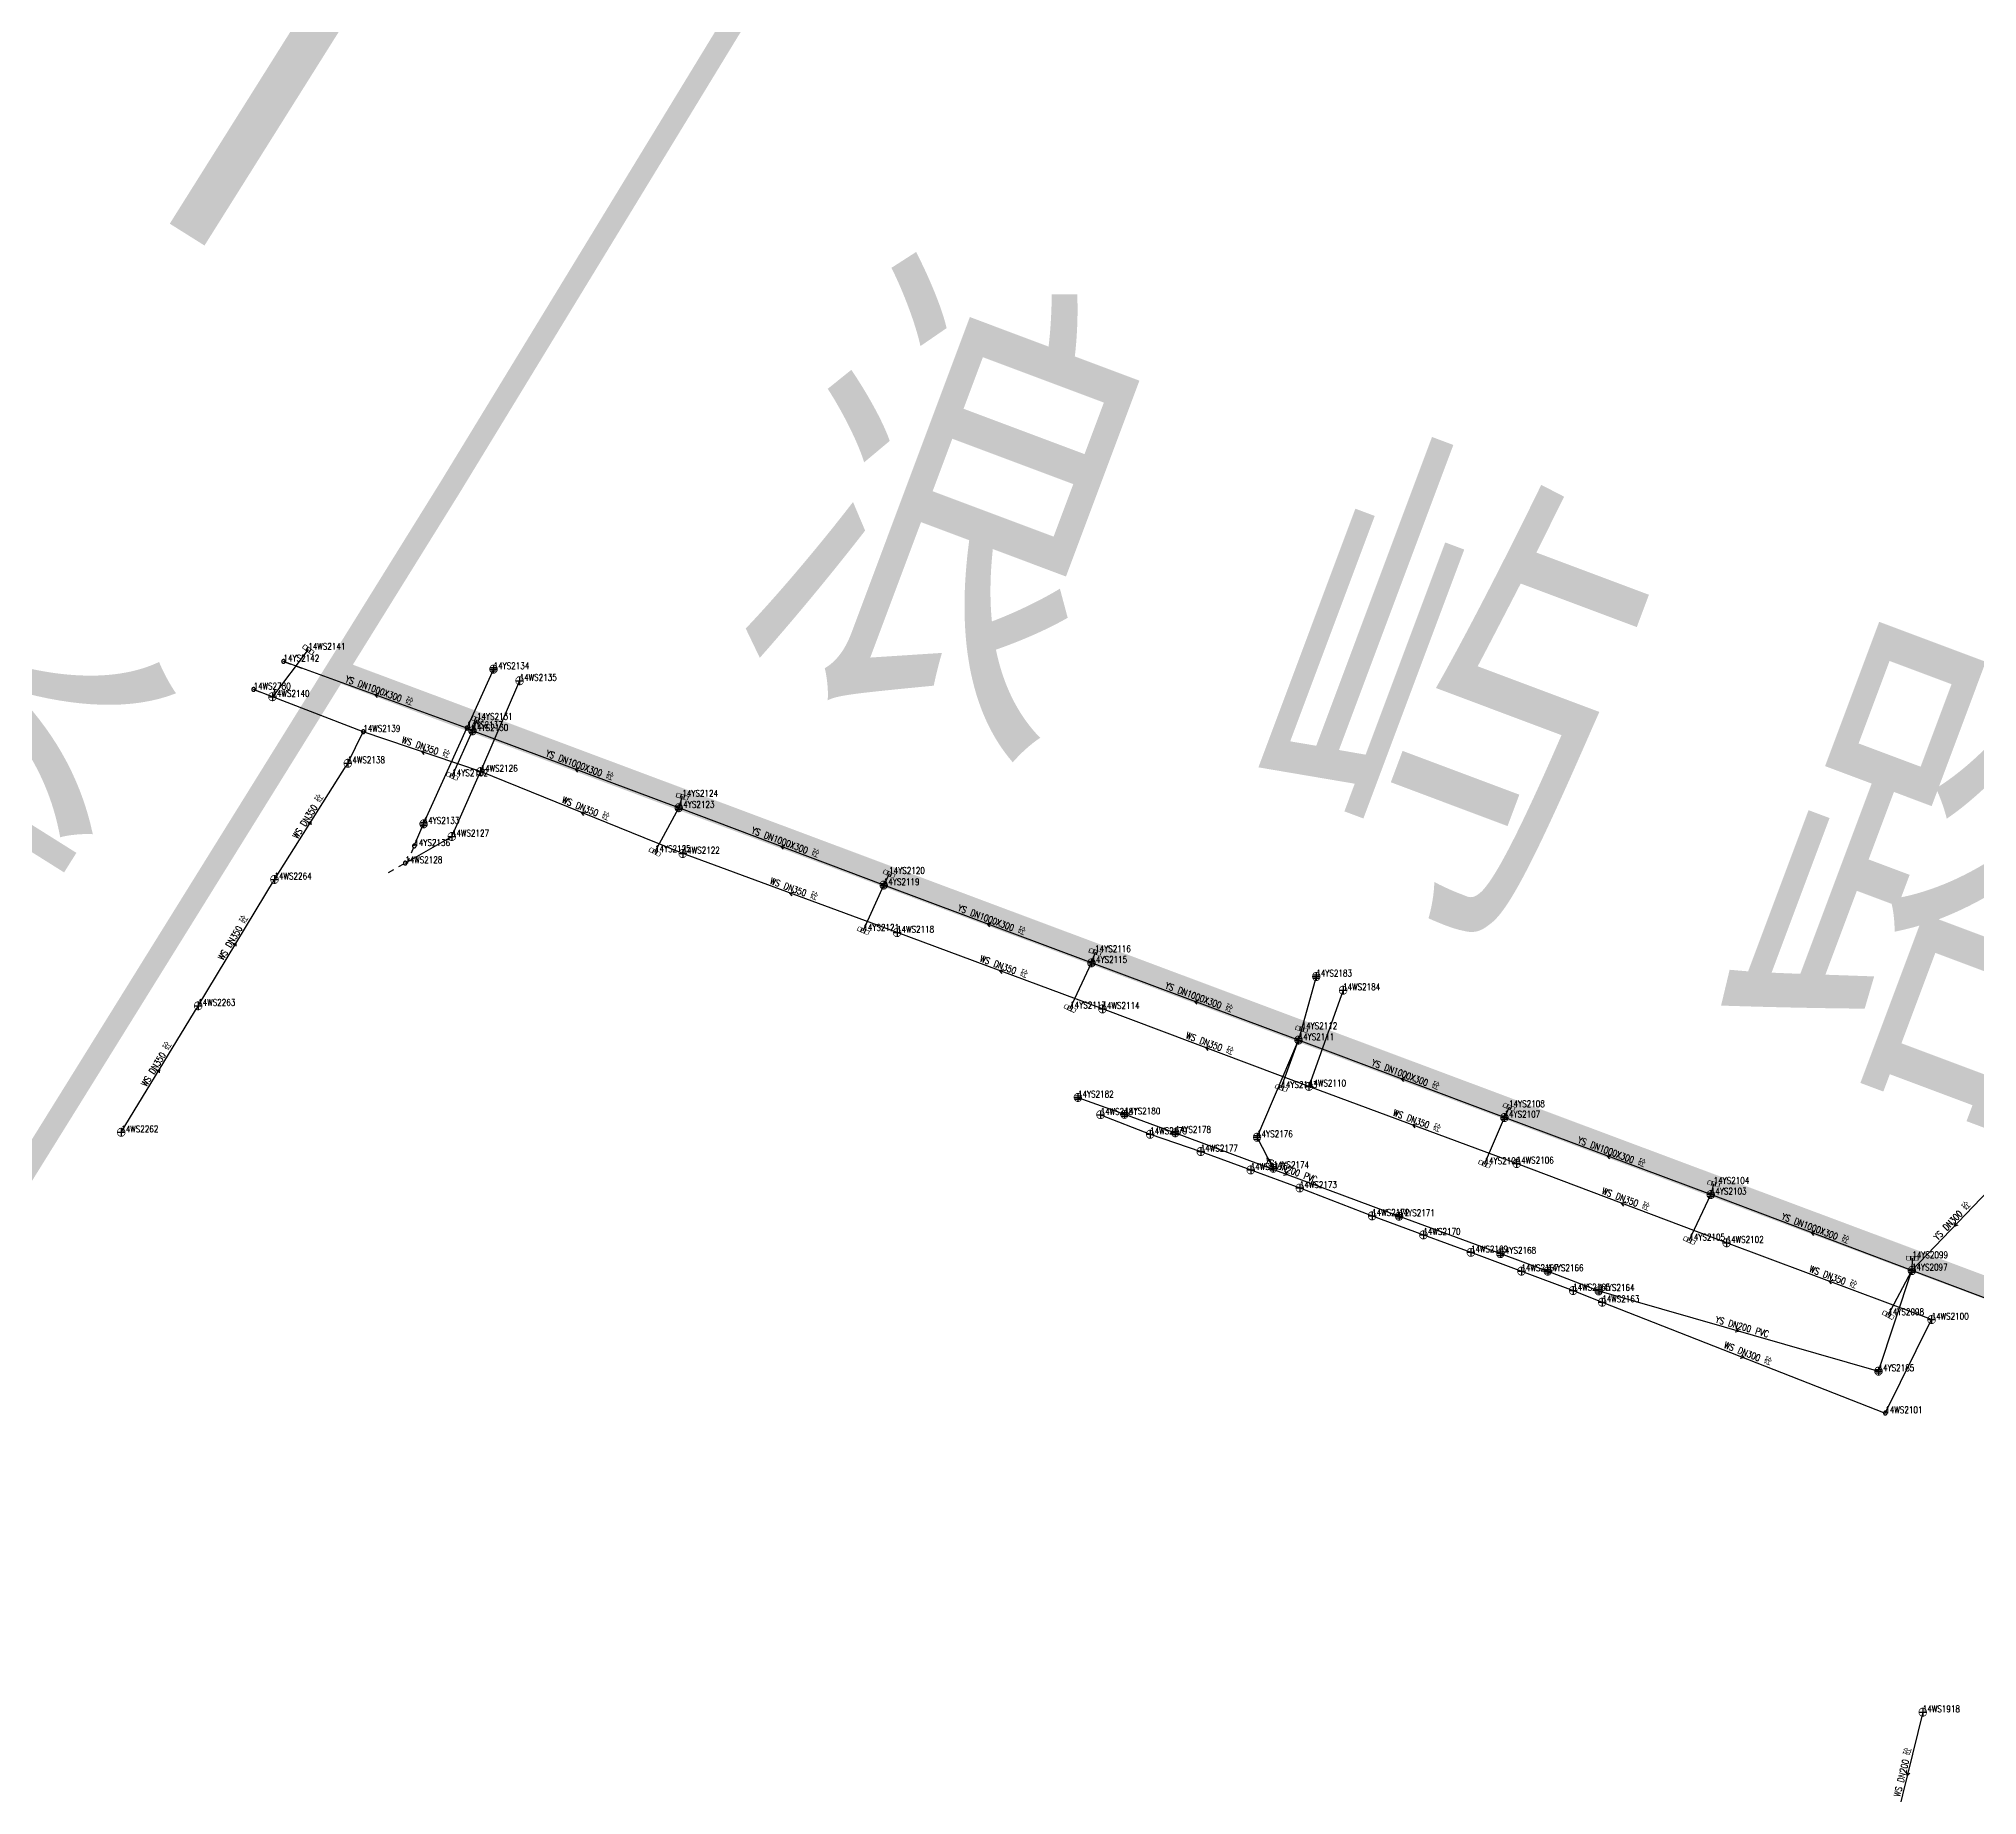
# Model space of a CAD drawing. Extents: x 78813 to 99477, y 2421021 to 2448125.
# Drawn here: x 83654.2 to 83918.4, y 2435927.3 to 2436166.7 of the extents above; entities that cross this region are included whole.
import ezdxf
from ezdxf.enums import TextEntityAlignment as Align

# ---------------------------------------------------------------- set-up
doc = ezdxf.new("R2010")
doc.units = 0
doc.set_wipeout_variables(frame=1)
doc.layers.get('0').update_dxf_attribs({"linetype": 'CONTINUOUS'})
for name, color, linetype in [('DX_WS', 16, 'CONTINUOUS'), ('DX_YS', 42, 'CONTINUOUS'), ('道路', 5, 'CONTINUOUS')]:
    doc.layers.add(name, color=color, linetype=linetype)
doc.layers.add('WSLINE', color=7, linetype='CONTINUOUS', true_color=0x7f0000)
doc.layers.add('YSLINE', color=7, linetype='CONTINUOUS', true_color=0xcc9900)
doc.layers.add('道路名称', color=7, linetype='CONTINUOUS', lineweight=0)
doc.styles.add('CcNameZT', font='txt.SHX', dxfattribs={"width": 0.8, "bigfont": 'HZTXT.SHX'})
doc.styles.get("Standard").update_dxf_attribs({"font": 'txt.shx', "bigfont": 'hztxt.shx'})
doc.styles.add('宋体0.7', font='', dxfattribs={"width": 0.7})
doc.styles.get('宋体0.7').set_extended_font_data('SimSun')

# ---------------------------------------------------------------- blocks, each defined once
blk = doc.blocks.new('PS管线点')
blk.add_wipeout([(0.5, 0), (0.5, 0.03), (0.5, 0.07), (0.49, 0.1), (0.48, 0.14), (0.47, 0.17), (0.46, 0.2), (0.44, 0.23), (0.42, 0.26), (0.4, 0.29), (0.38, 0.32), (0.36, 0.35), (0.33, 0.37), (0.31, 0.39), (0.28, 0.41), (0.25, 0.43), (0.22, 0.45), (0.19, 0.46), (0.15, 0.48), (0.12, 0.49), (0.09, 0.49), (0.05, 0.5), (0.02, 0.5), (-0.02, 0.5), (-0.05, 0.5), (-0.09, 0.49), (-0.12, 0.49), (-0.15, 0.48), (-0.19, 0.46), (-0.22, 0.45), (-0.25, 0.43), (-0.28, 0.41), (-0.31, 0.39), (-0.33, 0.37), (-0.36, 0.35), (-0.38, 0.32), (-0.4, 0.29), (-0.42, 0.26), (-0.44, 0.23), (-0.46, 0.2), (-0.47, 0.17), (-0.48, 0.14), (-0.49, 0.1), (-0.5, 0.07), (-0.5, 0.03), (-0.5, 0), (-0.5, -0.03), (-0.5, -0.07), (-0.49, -0.1), (-0.48, -0.14), (-0.47, -0.17), (-0.46, -0.2), (-0.44, -0.23), (-0.42, -0.26), (-0.4, -0.29), (-0.38, -0.32), (-0.36, -0.35), (-0.33, -0.37), (-0.31, -0.39), (-0.28, -0.41), (-0.25, -0.43), (-0.22, -0.45), (-0.19, -0.46), (-0.15, -0.48), (-0.12, -0.49), (-0.09, -0.49), (-0.05, -0.5), (-0.02, -0.5), (0.02, -0.5), (0.05, -0.5), (0.09, -0.49), (0.12, -0.49), (0.15, -0.48), (0.19, -0.46), (0.22, -0.45), (0.25, -0.43), (0.28, -0.41), (0.31, -0.39), (0.33, -0.37), (0.36, -0.35), (0.38, -0.32), (0.4, -0.29), (0.42, -0.26), (0.44, -0.23), (0.46, -0.2), (0.47, -0.17), (0.48, -0.14), (0.49, -0.1), (0.5, -0.07)])
blk.add_lwpolyline([(0.5, 0), (0.5, 0.03), (0.5, 0.07), (0.49, 0.1), (0.48, 0.14), (0.47, 0.17), (0.46, 0.2), (0.44, 0.23), (0.42, 0.26), (0.4, 0.29), (0.38, 0.32), (0.36, 0.35), (0.33, 0.37), (0.31, 0.39), (0.28, 0.41), (0.25, 0.43), (0.22, 0.45), (0.19, 0.46), (0.15, 0.48), (0.12, 0.49), (0.09, 0.49), (0.05, 0.5), (0.02, 0.5), (-0.02, 0.5), (-0.05, 0.5), (-0.09, 0.49), (-0.12, 0.49), (-0.15, 0.48), (-0.19, 0.46), (-0.22, 0.45), (-0.25, 0.43), (-0.28, 0.41), (-0.31, 0.39), (-0.33, 0.37), (-0.36, 0.35), (-0.38, 0.32), (-0.4, 0.29), (-0.42, 0.26), (-0.44, 0.23), (-0.46, 0.2), (-0.47, 0.17), (-0.48, 0.14), (-0.49, 0.1), (-0.5, 0.07), (-0.5, 0.03), (-0.5, 0), (-0.5, -0.03), (-0.5, -0.07), (-0.49, -0.1), (-0.48, -0.14), (-0.47, -0.17), (-0.46, -0.2), (-0.44, -0.23), (-0.42, -0.26), (-0.4, -0.29), (-0.38, -0.32), (-0.36, -0.35), (-0.33, -0.37), (-0.31, -0.39), (-0.28, -0.41), (-0.25, -0.43), (-0.22, -0.45), (-0.19, -0.46), (-0.15, -0.48), (-0.12, -0.49), (-0.09, -0.49), (-0.05, -0.5), (-0.02, -0.5), (0.02, -0.5), (0.05, -0.5), (0.09, -0.49), (0.12, -0.49), (0.15, -0.48), (0.19, -0.46), (0.22, -0.45), (0.25, -0.43), (0.28, -0.41), (0.31, -0.39), (0.33, -0.37), (0.36, -0.35), (0.38, -0.32), (0.4, -0.29), (0.42, -0.26), (0.44, -0.23), (0.46, -0.2), (0.47, -0.17), (0.48, -0.14), (0.49, -0.1), (0.5, -0.07), (0.5, 0)], close=True)
blk = doc.blocks.new('GC546')
at = {"color": 0}
for p in [(0.866, 0.5), (0.866, -0.5)]:
    blk.add_line(p, (0, 0), dxfattribs=at)
blk = doc.blocks.new('PS污水井')
blk.add_lwpolyline([(1, 0), (1, 0.07), (0.99, 0.14), (0.98, 0.21), (0.96, 0.28), (0.94, 0.34), (0.91, 0.41), (0.88, 0.47), (0.85, 0.53), (0.81, 0.59), (0.77, 0.64), (0.72, 0.69), (0.67, 0.74), (0.62, 0.79), (0.56, 0.83), (0.5, 0.87), (0.44, 0.9), (0.37, 0.93), (0.31, 0.95), (0.24, 0.97), (0.17, 0.98), (0.1, 0.99), (0.03, 1), (-0.03, 1), (-0.1, 0.99), (-0.17, 0.98), (-0.24, 0.97), (-0.31, 0.95), (-0.37, 0.93), (-0.44, 0.9), (-0.5, 0.87), (-0.56, 0.83), (-0.62, 0.79), (-0.67, 0.74), (-0.72, 0.69), (-0.77, 0.64), (-0.81, 0.59), (-0.85, 0.53), (-0.88, 0.47), (-0.91, 0.41), (-0.94, 0.34), (-0.96, 0.28), (-0.98, 0.21), (-0.99, 0.14), (-1, 0.07), (-1, 0), (-1, -0.07), (-0.99, -0.14), (-0.98, -0.21), (-0.96, -0.28), (-0.94, -0.34), (-0.91, -0.41), (-0.88, -0.47), (-0.85, -0.53), (-0.81, -0.59), (-0.77, -0.64), (-0.72, -0.69), (-0.67, -0.74), (-0.62, -0.79), (-0.56, -0.83), (-0.5, -0.87), (-0.44, -0.9), (-0.37, -0.93), (-0.31, -0.95), (-0.24, -0.97), (-0.17, -0.98), (-0.1, -0.99), (-0.03, -1), (0.03, -1), (0.1, -0.99), (0.17, -0.98), (0.24, -0.97), (0.31, -0.95), (0.37, -0.93), (0.44, -0.9), (0.5, -0.87), (0.56, -0.83), (0.62, -0.79), (0.67, -0.74), (0.72, -0.69), (0.77, -0.64), (0.81, -0.59), (0.85, -0.53), (0.88, -0.47), (0.91, -0.41), (0.94, -0.34), (0.96, -0.28), (0.98, -0.21), (0.99, -0.14), (1, 0)], close=True)
blk.add_wipeout([(1, 0), (1, 0.07), (0.99, 0.14), (0.98, 0.21), (0.96, 0.28), (0.94, 0.34), (0.91, 0.41), (0.88, 0.47), (0.85, 0.53), (0.81, 0.59), (0.77, 0.64), (0.72, 0.69), (0.67, 0.74), (0.62, 0.79), (0.56, 0.83), (0.5, 0.87), (0.44, 0.9), (0.37, 0.93), (0.31, 0.95), (0.24, 0.97), (0.17, 0.98), (0.1, 0.99), (0.03, 1), (-0.03, 1), (-0.1, 0.99), (-0.17, 0.98), (-0.24, 0.97), (-0.31, 0.95), (-0.37, 0.93), (-0.44, 0.9), (-0.5, 0.87), (-0.56, 0.83), (-0.62, 0.79), (-0.67, 0.74), (-0.72, 0.69), (-0.77, 0.64), (-0.81, 0.59), (-0.85, 0.53), (-0.88, 0.47), (-0.91, 0.41), (-0.94, 0.34), (-0.96, 0.28), (-0.98, 0.21), (-0.99, 0.14), (-1, 0.07), (-1, 0), (-1, -0.07), (-0.99, -0.14), (-0.98, -0.21), (-0.96, -0.28), (-0.94, -0.34), (-0.91, -0.41), (-0.88, -0.47), (-0.85, -0.53), (-0.81, -0.59), (-0.77, -0.64), (-0.72, -0.69), (-0.67, -0.74), (-0.62, -0.79), (-0.56, -0.83), (-0.5, -0.87), (-0.44, -0.9), (-0.37, -0.93), (-0.31, -0.95), (-0.24, -0.97), (-0.17, -0.98), (-0.1, -0.99), (-0.03, -1), (0.03, -1), (0.1, -0.99), (0.17, -0.98), (0.24, -0.97), (0.31, -0.95), (0.37, -0.93), (0.44, -0.9), (0.5, -0.87), (0.56, -0.83), (0.62, -0.79), (0.67, -0.74), (0.72, -0.69), (0.77, -0.64), (0.81, -0.59), (0.85, -0.53), (0.88, -0.47), (0.91, -0.41), (0.94, -0.34), (0.96, -0.28), (0.98, -0.21), (0.99, -0.14)])
for p, q in [((-1, 0), (0, 0)), ((0, 1), (0, 0)), ((0, 0), (0, -1)), ((0, 0), (1, 0))]:
    blk.add_line(p, q)
blk = doc.blocks.new('PS非普查')
blk.add_lwpolyline([(3.7, 0), (5.3, 0)])
blk.add_wipeout([(0.5, 0), (0.5, 0.03), (0.5, 0.07), (0.49, 0.1), (0.48, 0.14), (0.47, 0.17), (0.46, 0.2), (0.44, 0.23), (0.42, 0.26), (0.4, 0.29), (0.38, 0.32), (0.36, 0.35), (0.33, 0.37), (0.31, 0.39), (0.28, 0.41), (0.25, 0.43), (0.22, 0.45), (0.19, 0.46), (0.15, 0.48), (0.12, 0.49), (0.09, 0.49), (0.05, 0.5), (0.02, 0.5), (-0.02, 0.5), (-0.05, 0.5), (-0.09, 0.49), (-0.12, 0.49), (-0.15, 0.48), (-0.19, 0.46), (-0.22, 0.45), (-0.25, 0.43), (-0.28, 0.41), (-0.31, 0.39), (-0.33, 0.37), (-0.36, 0.35), (-0.38, 0.32), (-0.4, 0.29), (-0.42, 0.26), (-0.44, 0.23), (-0.46, 0.2), (-0.47, 0.17), (-0.48, 0.14), (-0.49, 0.1), (-0.5, 0.07), (-0.5, 0.03), (-0.5, 0), (-0.5, -0.03), (-0.5, -0.07), (-0.49, -0.1), (-0.48, -0.14), (-0.47, -0.17), (-0.46, -0.2), (-0.44, -0.23), (-0.42, -0.26), (-0.4, -0.29), (-0.38, -0.32), (-0.36, -0.35), (-0.33, -0.37), (-0.31, -0.39), (-0.28, -0.41), (-0.25, -0.43), (-0.22, -0.45), (-0.19, -0.46), (-0.15, -0.48), (-0.12, -0.49), (-0.09, -0.49), (-0.05, -0.5), (-0.02, -0.5), (0.02, -0.5), (0.05, -0.5), (0.09, -0.49), (0.12, -0.49), (0.15, -0.48), (0.19, -0.46), (0.22, -0.45), (0.25, -0.43), (0.28, -0.41), (0.31, -0.39), (0.33, -0.37), (0.36, -0.35), (0.38, -0.32), (0.4, -0.29), (0.42, -0.26), (0.44, -0.23), (0.46, -0.2), (0.47, -0.17), (0.48, -0.14), (0.49, -0.1), (0.5, -0.07)])
blk.add_line((0.5, 0), (2.1, 0))
blk.add_lwpolyline([(0.5, 0), (0.5, 0.03), (0.5, 0.07), (0.49, 0.1), (0.48, 0.14), (0.47, 0.17), (0.46, 0.2), (0.44, 0.23), (0.42, 0.26), (0.4, 0.29), (0.38, 0.32), (0.36, 0.35), (0.33, 0.37), (0.31, 0.39), (0.28, 0.41), (0.25, 0.43), (0.22, 0.45), (0.19, 0.46), (0.15, 0.48), (0.12, 0.49), (0.09, 0.49), (0.05, 0.5), (0.02, 0.5), (-0.02, 0.5), (-0.05, 0.5), (-0.09, 0.49), (-0.12, 0.49), (-0.15, 0.48), (-0.19, 0.46), (-0.22, 0.45), (-0.25, 0.43), (-0.28, 0.41), (-0.31, 0.39), (-0.33, 0.37), (-0.36, 0.35), (-0.38, 0.32), (-0.4, 0.29), (-0.42, 0.26), (-0.44, 0.23), (-0.46, 0.2), (-0.47, 0.17), (-0.48, 0.14), (-0.49, 0.1), (-0.5, 0.07), (-0.5, 0.03), (-0.5, 0), (-0.5, -0.03), (-0.5, -0.07), (-0.49, -0.1), (-0.48, -0.14), (-0.47, -0.17), (-0.46, -0.2), (-0.44, -0.23), (-0.42, -0.26), (-0.4, -0.29), (-0.38, -0.32), (-0.36, -0.35), (-0.33, -0.37), (-0.31, -0.39), (-0.28, -0.41), (-0.25, -0.43), (-0.22, -0.45), (-0.19, -0.46), (-0.15, -0.48), (-0.12, -0.49), (-0.09, -0.49), (-0.05, -0.5), (-0.02, -0.5), (0.02, -0.5), (0.05, -0.5), (0.09, -0.49), (0.12, -0.49), (0.15, -0.48), (0.19, -0.46), (0.22, -0.45), (0.25, -0.43), (0.28, -0.41), (0.31, -0.39), (0.33, -0.37), (0.36, -0.35), (0.38, -0.32), (0.4, -0.29), (0.42, -0.26), (0.44, -0.23), (0.46, -0.2), (0.47, -0.17), (0.48, -0.14), (0.49, -0.1), (0.5, -0.07), (0.5, 0)], close=True)
blk = doc.blocks.new('PS污篦')
blk.add_lwpolyline([(-1.5, 0.5), (0, 0.5), (1.5, 0.5), (1.5, -0.5), (0, -0.5), (-1.5, -0.5)], close=True)
blk.add_wipeout([(-1.5, 0.5), (0, 0.5), (1.5, 0.5), (1.5, -0.5), (0, -0.5), (-1.5, -0.5)])
for p, q in [((-0.51, -0.5), (-0.51, 0.5)), ((0.49, -0.5), (0.49, 0.5))]:
    blk.add_line(p, q)
blk = doc.blocks.new('PS雨篦')
blk.add_lwpolyline([(-1.5, 0.5), (0, 0.5), (1.5, 0.5), (1.5, -0.5), (0, -0.5), (-1.5, -0.5)], close=True)
blk.add_wipeout([(-1.5, 0.5), (0, 0.5), (1.5, 0.5), (1.5, -0.5), (0, -0.5), (-1.5, -0.5)])
for p, q in [((-0.51, -0.5), (-0.51, 0.5)), ((0.49, -0.5), (0.49, 0.5))]:
    blk.add_line(p, q)
blk = doc.blocks.new('PS雨水井')
blk.add_lwpolyline([(1, 0), (1, 0.07), (0.99, 0.14), (0.98, 0.21), (0.96, 0.28), (0.94, 0.34), (0.91, 0.41), (0.88, 0.47), (0.85, 0.53), (0.81, 0.59), (0.77, 0.64), (0.72, 0.69), (0.67, 0.74), (0.62, 0.79), (0.56, 0.83), (0.5, 0.87), (0.44, 0.9), (0.37, 0.93), (0.31, 0.95), (0.24, 0.97), (0.17, 0.98), (0.1, 0.99), (0.03, 1), (-0.03, 1), (-0.1, 0.99), (-0.17, 0.98), (-0.24, 0.97), (-0.31, 0.95), (-0.37, 0.93), (-0.44, 0.9), (-0.5, 0.87), (-0.56, 0.83), (-0.62, 0.79), (-0.67, 0.74), (-0.72, 0.69), (-0.77, 0.64), (-0.81, 0.59), (-0.85, 0.53), (-0.88, 0.47), (-0.91, 0.41), (-0.94, 0.34), (-0.96, 0.28), (-0.98, 0.21), (-0.99, 0.14), (-1, 0.07), (-1, 0), (-1, -0.07), (-0.99, -0.14), (-0.98, -0.21), (-0.96, -0.28), (-0.94, -0.34), (-0.91, -0.41), (-0.88, -0.47), (-0.85, -0.53), (-0.81, -0.59), (-0.77, -0.64), (-0.72, -0.69), (-0.67, -0.74), (-0.62, -0.79), (-0.56, -0.83), (-0.5, -0.87), (-0.44, -0.9), (-0.37, -0.93), (-0.31, -0.95), (-0.24, -0.97), (-0.17, -0.98), (-0.1, -0.99), (-0.03, -1), (0.03, -1), (0.1, -0.99), (0.17, -0.98), (0.24, -0.97), (0.31, -0.95), (0.37, -0.93), (0.44, -0.9), (0.5, -0.87), (0.56, -0.83), (0.62, -0.79), (0.67, -0.74), (0.72, -0.69), (0.77, -0.64), (0.81, -0.59), (0.85, -0.53), (0.88, -0.47), (0.91, -0.41), (0.94, -0.34), (0.96, -0.28), (0.98, -0.21), (0.99, -0.14), (1, 0)], close=True)
blk.add_wipeout([(1, 0), (1, 0.07), (0.99, 0.14), (0.98, 0.21), (0.96, 0.28), (0.94, 0.34), (0.91, 0.41), (0.88, 0.47), (0.85, 0.53), (0.81, 0.59), (0.77, 0.64), (0.72, 0.69), (0.67, 0.74), (0.62, 0.79), (0.56, 0.83), (0.5, 0.87), (0.44, 0.9), (0.37, 0.93), (0.31, 0.95), (0.24, 0.97), (0.17, 0.98), (0.1, 0.99), (0.03, 1), (-0.03, 1), (-0.1, 0.99), (-0.17, 0.98), (-0.24, 0.97), (-0.31, 0.95), (-0.37, 0.93), (-0.44, 0.9), (-0.5, 0.87), (-0.56, 0.83), (-0.62, 0.79), (-0.67, 0.74), (-0.72, 0.69), (-0.77, 0.64), (-0.81, 0.59), (-0.85, 0.53), (-0.88, 0.47), (-0.91, 0.41), (-0.94, 0.34), (-0.96, 0.28), (-0.98, 0.21), (-0.99, 0.14), (-1, 0.07), (-1, 0), (-1, -0.07), (-0.99, -0.14), (-0.98, -0.21), (-0.96, -0.28), (-0.94, -0.34), (-0.91, -0.41), (-0.88, -0.47), (-0.85, -0.53), (-0.81, -0.59), (-0.77, -0.64), (-0.72, -0.69), (-0.67, -0.74), (-0.62, -0.79), (-0.56, -0.83), (-0.5, -0.87), (-0.44, -0.9), (-0.37, -0.93), (-0.31, -0.95), (-0.24, -0.97), (-0.17, -0.98), (-0.1, -0.99), (-0.03, -1), (0.03, -1), (0.1, -0.99), (0.17, -0.98), (0.24, -0.97), (0.31, -0.95), (0.37, -0.93), (0.44, -0.9), (0.5, -0.87), (0.56, -0.83), (0.62, -0.79), (0.67, -0.74), (0.72, -0.69), (0.77, -0.64), (0.81, -0.59), (0.85, -0.53), (0.88, -0.47), (0.91, -0.41), (0.94, -0.34), (0.96, -0.28), (0.98, -0.21), (0.99, -0.14)])
for p, q in [((-1, 0), (0, 0)), ((-0.88, 0.48), (0, 0.47)), ((0, 1), (0, 0)), ((0, 0.47), (0.88, 0.47)), ((0, 0), (0, -1)), ((0, 0), (1, 0)), ((-0.88, -0.48), (0, -0.48)), ((0, -0.48), (0.88, -0.48))]:
    blk.add_line(p, q)

msp = doc.modelspace()

# ---------------------------------------------------------------- block references
at = {"layer": 'DX_WS'}
for name, p, xscale, yscale, zscale, rotation in [('PS污篦', (83690.92, 2436083.4, 2.6), 0.4999999999716969, 0.5, 0.5, 142.643809460358), ('PS非普查', (83683.46, 2436077.98, 0.12), 0.5000000000248415, 0.5, 0.5, 339.0252117362094), ('GC546', (83706.4, 2436069.5, 0.15), 0.50000000006337, 0.5, 0.5, 341.2314097611488), ('GC546', (83728.18, 2436061.2, 0.2), 0.500000000000541, 0.500000000000541, 0.500000000000541, 337.9544999291311), ('GC546', (83691.31, 2436060.01, 0.35), 0.4999999999666483, 0.5, 0.5, 237.7289850611473), ('PS非普查', (83704.13, 2436054.31, 1.28), 0.5000000000495401, 0.5, 0.5, 209.7313332310334), ('GC546', (83756.56, 2436050.23, 0.27), 0.4999999999317285, 0.5, 0.5, 339.7383388473345), ('GC546', (83681.11, 2436043.48, 0.37), 0.4999999999644016, 0.5, 0.5, 238.8642784775955), ('GC546', (83785.17, 2436039.64, 0.33), 0.4999999999309622, 0.5, 0.5, 339.6273664033282), ('GC546', (83813.24, 2436029.17, 0.42), 0.4999999999704544, 0.5, 0.5, 339.45332632259), ('GC546', (83670.67, 2436026.25, 0.59), 0.4999999998240791, 0.5, 0.5, 238.6814256349171), ('GC546', (83841.47, 2436018.63, 0.72), 0.5000000000601381, 0.5, 0.5, 339.6115273361137), ('GC546', (83869.94, 2436007.97, 1.17), 0.4999999999680055, 0.5, 0.5, 339.3354293881505), ('GC546', (83898.22, 2435997.34, 1.47), 0.5000000000499731, 0.5, 0.5, 339.4524956399735), ('GC546', (83886.58, 2435986.92, 2.21), 0.500000000041776, 0.5, 0.5, 158.600659546264), ('GC546', (83908.86, 2435929.94, 2.71), 0.5000000002019811, 0.5, 0.5, 76.17816834173813)]:
    msp.add_blockref(name, p, dxfattribs=dict(at, xscale=xscale, yscale=yscale, zscale=zscale, rotation=rotation))
at = {"layer": 'DX_WS', "xscale": 0.5, "yscale": 0.5, "zscale": 0.5}
for name, p in [('PS污水井', (83719.73, 2436079.17, 0.99)), ('PS管线点', (83698.41, 2436072.22, 0.13)), ('PS污水井', (83696.31, 2436067.92, 0.58)), ('PS污水井', (83714.4, 2436066.78, 0.16)), ('PS污水井', (83710.5, 2436057.95, 0.51)), ('PS污水井', (83741.95, 2436055.62, 0.21)), ('PS污水井', (83686.31, 2436052.09, 0.33)), ('PS污水井', (83771.17, 2436044.84, 0.32)), ('PS污水井', (83831.97, 2436036.99, 0.73)), ('PS污水井', (83675.91, 2436034.87, 0.39)), ('PS污水井', (83799.17, 2436034.44, 0.32)), ('PS污水井', (83827.31, 2436023.89, 0.49)), ('PS污水井', (83798.91, 2436020.03, 3)), ('PS污水井', (83665.42, 2436017.63, 0.8)), ('PS污水井', (83805.67, 2436017.36, 2.94)), ('PS污水井', (83812.57, 2436015.01, 2.9)), ('PS污水井', (83855.63, 2436013.37, 0.9)), ('PS污水井', (83819.38, 2436012.5, 2.88)), ('PS污水井', (83826.07, 2436010.04, 2.83)), ('PS污水井', (83835.93, 2436006.24, 2.81)), ('PS污水井', (83842.92, 2436003.65, 2.77)), ('PS污水井', (83884.25, 2436002.57, 1.43)), ('PS污水井', (83849.39, 2436001.27, 2.73)), ('PS污水井', (83856.28, 2435998.71, 2.7)), ('PS污水井', (83863.33, 2435996.06, 2.65)), ('PS污水井', (83867.29, 2435994.48, 2.6)), ('PS污水井', (83912.19, 2435992.1, 1.48)), ('PS管线点', (83905.88, 2435979.36, 1.83)), ('PS污水井', (83910.99, 2435938.6, 2.8))]:
    msp.add_blockref(name, p, dxfattribs=at)
at = {"layer": 'DX_YS', "xscale": 0.5, "yscale": 0.5, "zscale": 0.5}
for p in [(83716.17, 2436080.75, 1.85), (83706.64, 2436059.66, 1.75), (83828.31, 2436038.86, 2.04), (83795.83, 2436022.38, 2.86), (83802.18, 2436020.08, 2.94), (83809.09, 2436017.56, 2.9), (83820.24, 2436016.95, 1.97), (83839.6, 2436006.2, 2.67), (83853.41, 2436001.09, 2.66), (83859.87, 2435998.71, 2.67), (83904.95, 2435985.08, 1.91)]:
    msp.add_blockref('PS雨水井', p, dxfattribs=at)
at = {"layer": 'DX_YS', "yscale": 0.5, "zscale": 0.5}
for name, p, xscale, rotation in [('GC546', (83700.04, 2436077.26, 1.09), 0.5000000000527591, 340.0426547122947), ('PS雨篦', (83713.9, 2436073.86, 2.59), 0.4999999999954297, 158.4196078555086), ('PS雨篦', (83710.53, 2436066.16, 2.62), 0.4999999999104433, 335.860580001478), ('GC546', (83727.36, 2436067.1, 1.06), 0.4999999999519159, 339.5474496970149), ('PS雨篦', (83741.9, 2436063.37, 1.82), 0.4999999999263843, 161.9744622708144), ('PS雨篦', (83738.17, 2436055.82, 1.85), 0.4999999998965327, 331.7756408466805), ('GC546', (83755.39, 2436056.59, 1.05), 0.4999999999667641, 339.3449445500531), ('PS雨篦', (83770.09, 2436052.84, 2.26), 0.5000000000462728, 154.4253357126953), ('PS雨篦', (83766.57, 2436045.1, 2.24), 0.5000000000598978, 335.855780060315), ('GC546', (83783.51, 2436046.02, 1.08), 0.5000000000824105, 339.4559342658414), ('PS雨篦', (83798.17, 2436042.19, 2.03), 0.4999999999676825, 161.2052890171577), ('PS雨篦', (83794.76, 2436034.52, 1.97), 0.4999999999003597, 334.8875336034549), ('GC546', (83811.78, 2436035.46, 1.05), 0.5000000000537677, 339.5806247660352), ('PS雨篦', (83826.31, 2436031.69, 2.25), 0.5000000000416793, 164.569207734439), ('PS雨篦', (83823.55, 2436023.67, 2.13), 0.499999999990514, 340.2495783031452), ('GC546', (83839.93, 2436024.92, 1.03), 0.4999999999917465, 339.3638699974989), ('PS雨篦', (83854.59, 2436021.07, 2.01), 0.4999999999902709, 156.2826490047305), ('PS雨篦', (83851.25, 2436013.29, 2), 0.5000000000538536, 336.8843013483782), ('GC546', (83868.02, 2436014.39, 1.02), 0.4999999999651089, 339.5350606048009), ('PS雨篦', (83882.47, 2436010.61, 1.83), 0.5000000000262762, 165.5896374628708), ('PS雨篦', (83879.16, 2436002.88, 1.87), 0.5000000000699707, 334.9234427481743), ('GC546', (83895.8, 2436003.97, 1.24), 0.5000000000605925, 339.3237799351797), ('GC546', (83915.27, 2436004.81, 1.8), 0.4999999999078036, 46.22962641308938), ('PS雨篦', (83909.55, 2436000.46, 2.13), 0.5000000000107993, 178.3132919652962), ('PS雨篦', (83906.28, 2435992.71, 2.04), 0.4999999999220386, 332.1048942799619), ('GC546', (83885.88, 2435990.54, 2.38), 0.5000000000463345, 164.0183006282322)]:
    msp.add_blockref(name, p, dxfattribs=dict(at, xscale=xscale, rotation=rotation))

# ---------------------------------------------------------------- texts
at = {"layer": 'DX_WS', "style": 'CcNameZT', "width": 0.8}
for s, rotation, p in [(' WS DN350 砼', 341.2314, (83706.49, 2436069.74, 0.16)), (' WS DN350 砼', 57.729, (83691.1, 2436060.14, 0.33)), (' WS DN350 砼', 337.9545, (83728.27, 2436061.44, 0.21)), (' WS DN350 砼', 339.7383, (83756.65, 2436050.47, 0.32)), (' WS DN350 砼', 58.8643, (83680.9, 2436043.61, 0.39)), (' WS DN350 砼', 339.6274, (83785.26, 2436039.88, 0.32)), (' WS DN350 砼', 58.6814, (83670.45, 2436026.38, 0.8)), (' WS DN350 砼', 339.4533, (83813.33, 2436029.4, 0.49)), (' WS DN350 砼', 339.6115, (83841.56, 2436018.87, 0.9)), (' WS DN350 砼', 339.3354, (83870.03, 2436008.2, 1.43)), (' WS DN350 砼', 339.4525, (83898.31, 2435997.57, 1.48)), (' WS DN300 砼', 338.6007, (83886.68, 2435987.16, 2.6)), (' WS DN200 砼', 76.1782, (83908.62, 2435930, 2.8))]:
    msp.add_text(s, height=0.9, rotation=rotation, dxfattribs=at).set_placement(p, align=Align.CENTER)
at = {"layer": 'DX_YS', "style": 'CcNameZT', "width": 0.8}
for s, rotation, p in [(' YS DN1000X300 砼', 340.0427, (83700.12, 2436077.49, 1.1)), (' YS DN1000X300 砼', 339.5474, (83727.45, 2436067.33, 1.02)), (' YS DN1000X300 砼', 339.3449, (83755.48, 2436056.82, 1.07)), (' YS DN1000X300 砼', 339.4559, (83783.6, 2436046.25, 1.07)), (' YS DN1000X300 砼', 339.5806, (83811.87, 2436035.69, 1.02)), (' YS DN1000X300 砼', 339.3639, (83840.02, 2436025.15, 1.03)), (' YS DN1000X300 砼', 339.5351, (83868.11, 2436014.62, 1)), (' YS DN1000X300 砼', 339.3238, (83895.88, 2436004.2, 1.44)), (' YS DN300 砼', 46.2296, (83915.09, 2436004.99, 2.06)), (' YS DN200 PVC', 344.0183, (83885.95, 2435990.78, 2.64))]:
    msp.add_text(s, height=0.9, rotation=rotation, dxfattribs=at).set_placement(p, align=Align.CENTER)

# ---------------------------------------------------------------- next in the draw order: linework, layer by layer
at = {"layer": 'WSLINE'}
for p, q in [((83696.31, 2436067.92, 0.58), (83698.41, 2436072.22, 0.13)), ((83686.31, 2436052.09, 0.33), (83696.31, 2436067.92, 0.38)), ((83710.5, 2436057.95, 0.51), (83714.4, 2436066.78, 0.17)), ((83675.91, 2436034.87, 0.39), (83686.31, 2436052.09, 0.34)), ((83665.42, 2436017.63, 0.8), (83675.91, 2436034.87, 0.39)), ((83798.91, 2436020.03, 3), (83805.67, 2436017.36, 2.95)), ((83805.67, 2436017.36, 2.94), (83812.57, 2436015.01, 2.91)), ((83812.57, 2436015.01, 2.9), (83819.38, 2436012.5, 2.89)), ((83826.07, 2436010.04, 2.83), (83835.93, 2436006.24, 2.82)), ((83835.93, 2436006.24, 2.81), (83842.92, 2436003.65, 2.78)), ((83842.92, 2436003.65, 2.77), (83849.39, 2436001.27, 2.74)), ((83849.39, 2436001.27, 2.73), (83856.28, 2435998.71, 2.71)), ((83856.28, 2435998.71, 2.7), (83863.33, 2435996.06, 2.66)), ((83905.88, 2435979.36, 1.83), (83912.19, 2435992.1, 1.4)), ((83910.99, 2435938.6, 2.8), (83906.73, 2435921.29, 2.61))]:
    msp.add_line(p, q, dxfattribs=at)
at = {"layer": 'YSLINE'}
for p, q in [((83795.83, 2436022.38, 2.86), (83802.18, 2436020.08, 2.95)), ((83802.18, 2436020.08, 2.94), (83809.09, 2436017.56, 2.91)), ((83839.6, 2436006.2, 2.67), (83853.41, 2436001.09, 2.67)), ((83853.41, 2436001.09, 2.66), (83859.87, 2435998.71, 2.68))]:
    msp.add_line(p, q, dxfattribs=at)

# ---------------------------------------------------------------- next in the draw order: block references
at = {"layer": 'DX_WS', "xscale": 0.5, "yscale": 0.5, "zscale": 0.5}
msp.add_blockref('PS污水井', (83686.03, 2436076.99, 0.15), dxfattribs=at)
at = {"layer": 'DX_YS', "yscale": 0.5, "zscale": 0.5}
for name, p, xscale, rotation in [('PS非普查', (83687.54, 2436081.8, 1.07), 0.5000000000527591, 340.0426547122947), ('PS非普查', (83705.37, 2436056.65, 3.16), 0.4999999998432446, 247.145046270272), ('GC546', (83824.35, 2436011.88, 2.79), 0.4999999999819174, 159.5689821344832)]:
    msp.add_blockref(name, p, dxfattribs=dict(at, xscale=xscale, rotation=rotation))
at = {"layer": 'DX_YS', "xscale": 0.5, "yscale": 0.5, "zscale": 0.5}
for p in [(83713.3, 2436072.34, 1.13), (83741.41, 2436061.86, 1.02), (83769.36, 2436051.32, 1.07), (83797.67, 2436040.71, 1.07), (83825.9, 2436030.2, 1.02), (83853.96, 2436019.64, 1.03), (83882.09, 2436009.14, 1), (83909.5, 2435998.79, 1.44), (83866.82, 2435996.01, 2.64)]:
    msp.add_blockref('PS雨水井', p, dxfattribs=at)

# ---------------------------------------------------------------- next in the draw order: texts
at = {"layer": 'DX_WS', "width": 0.8}
for s, p in [('14WS2135', (83719.73, 2436079.17, 0.99)), ('14WS2139', (83698.41, 2436072.22, 0.13)), ('14WS2138', (83696.31, 2436067.92, 0.58)), ('14WS2126', (83714.4, 2436066.78, 0.16)), ('14WS2127', (83710.5, 2436057.95, 0.51)), ('14WS2122', (83741.95, 2436055.62, 0.21)), ('14WS2264', (83686.31, 2436052.09, 0.33)), ('14WS2118', (83771.17, 2436044.84, 0.32)), ('14WS2184', (83831.97, 2436036.99, 0.73)), ('14WS2263', (83675.91, 2436034.87, 0.39)), ('14WS2114', (83799.17, 2436034.44, 0.32)), ('14WS2110', (83827.31, 2436023.89, 0.49)), ('14WS2181', (83798.91, 2436020.03, 3)), ('14WS2262', (83665.42, 2436017.63, 0.8)), ('14WS2179', (83805.67, 2436017.36, 2.94)), ('14WS2177', (83812.57, 2436015.01, 2.9)), ('14WS2106', (83855.63, 2436013.37, 0.9)), ('14WS2173', (83826.07, 2436010.04, 2.83)), ('14WS2172', (83835.93, 2436006.24, 2.81)), ('14WS2170', (83842.92, 2436003.65, 2.77)), ('14WS2102', (83884.25, 2436002.57, 1.43)), ('14WS2169', (83849.39, 2436001.27, 2.73)), ('14WS2167', (83856.28, 2435998.71, 2.7)), ('14WS2100', (83912.19, 2435992.1, 1.48)), ('14WS2101', (83905.88, 2435979.36, 1.83)), ('14WS1918', (83910.99, 2435938.6, 2.8))]:
    msp.add_text(s, height=0.9, dxfattribs=at).set_placement(p)
at = {"layer": 'DX_YS', "width": 0.8}
for s, p in [('14YS2134', (83716.17, 2436080.75, 1.85)), ('14YS2132', (83710.53, 2436066.16, 2.62)), ('14YS2133', (83706.64, 2436059.66, 1.75)), ('14YS2125', (83738.17, 2436055.82, 1.85)), ('14YS2121', (83766.57, 2436045.1, 2.24)), ('14YS2183', (83828.31, 2436038.86, 2.04)), ('14YS2117', (83794.76, 2436034.52, 1.97)), ('14YS2113', (83823.55, 2436023.67, 2.13)), ('14YS2182', (83795.83, 2436022.38, 2.86)), ('14YS2180', (83802.18, 2436020.08, 2.94)), ('14YS2178', (83809.09, 2436017.56, 2.9)), ('14YS2176', (83820.24, 2436016.95, 1.97)), ('14YS2109', (83851.25, 2436013.29, 2)), ('14YS2171', (83839.6, 2436006.2, 2.67)), ('14YS2105', (83879.16, 2436002.88, 1.87)), ('14YS2168', (83853.41, 2436001.09, 2.66)), ('14YS2166', (83859.87, 2435998.71, 2.67)), ('14YS2098', (83906.28, 2435992.71, 2.04)), ('14YS2185', (83904.95, 2435985.08, 1.91))]:
    msp.add_text(s, height=0.9, dxfattribs=at).set_placement(p)

# ---------------------------------------------------------------- next in the draw order: linework, layer by layer
at = {"layer": 'WSLINE'}
for p, q in [((83690.92, 2436083.4, 2.6), (83686.03, 2436076.99, 2.61)), ((83686.03, 2436076.99, 0.15), (83683.46, 2436077.98, 0.12)), ((83698.41, 2436072.22, 0.13), (83686.03, 2436076.99, 0.16)), ((83719.73, 2436079.17, 0.99), (83714.4, 2436066.78, 0.5)), ((83741.95, 2436055.62, 0.21), (83714.4, 2436066.78, 0.18)), ((83704.13, 2436054.31, 1.28), (83710.5, 2436057.95, 1.18)), ((83771.17, 2436044.84, 0.32), (83741.95, 2436055.62, 0.22)), ((83799.17, 2436034.44, 0.32), (83771.17, 2436044.84, 0.34)), ((83831.97, 2436036.99, 0.73), (83827.31, 2436023.89, 0.74)), ((83827.31, 2436023.89, 0.49), (83799.17, 2436034.44, 0.35)), ((83855.63, 2436013.37, 0.9), (83827.31, 2436023.89, 0.54)), ((83884.25, 2436002.57, 1.43), (83855.63, 2436013.37, 0.92)), ((83912.19, 2435992.1, 1.48), (83884.25, 2436002.57, 1.47)), ((83863.33, 2435996.06, 2.65), (83867.29, 2435994.48, 2.61)), ((83867.29, 2435994.48, 2.6), (83905.88, 2435979.36, 1.83))]:
    msp.add_line(p, q, dxfattribs=at)
at = {"layer": 'YSLINE'}
for p, q in [((83738.17, 2436055.82, 1.85), (83741.41, 2436061.86, 1.62)), ((83741.9, 2436063.37, 1.82), (83741.41, 2436061.86, 1.75)), ((83769.36, 2436051.32, 1.07), (83741.41, 2436061.86, 1.03)), ((83705.37, 2436056.65, 3.16), (83706.64, 2436059.66, 3.07)), ((83766.57, 2436045.1, 2.24), (83769.36, 2436051.32, 1.99)), ((83770.09, 2436052.84, 2.26), (83769.36, 2436051.32, 2.17)), ((83797.67, 2436040.71, 1.07), (83769.36, 2436051.32, 1.08)), ((83794.76, 2436034.52, 1.97), (83797.67, 2436040.71, 1.88)), ((83798.17, 2436042.19, 2.03), (83797.67, 2436040.71, 1.91)), ((83825.9, 2436030.2, 1.02), (83797.67, 2436040.71, 1.08)), ((83828.31, 2436038.86, 2.04), (83825.9, 2436030.2, 1.34)), ((83820.24, 2436016.95, 1.97), (83825.9, 2436030.2, 1.4)), ((83823.55, 2436023.67, 2.13), (83825.9, 2436030.2, 1.78)), ((83826.31, 2436031.69, 2.25), (83825.9, 2436030.2, 1.92)), ((83853.96, 2436019.64, 1.03), (83825.9, 2436030.2, 1.03)), ((83851.25, 2436013.29, 2), (83853.96, 2436019.64, 1.69)), ((83854.59, 2436021.07, 2.01), (83853.96, 2436019.64, 1.83)), ((83882.09, 2436009.14, 1), (83853.96, 2436019.64, 1.04)), ((83921.03, 2436010.83, 2.06), (83909.5, 2435998.79, 1.53)), ((83879.16, 2436002.88, 1.87), (83882.09, 2436009.14, 1.71)), ((83882.47, 2436010.61, 1.83), (83882.09, 2436009.14, 1.84)), ((83909.5, 2435998.79, 1.44), (83882.09, 2436009.14, 1.04)), ((83909.55, 2436000.46, 2.13), (83909.5, 2435998.79, 1.87)), ((83859.87, 2435998.71, 2.67), (83866.82, 2435996.01, 2.66)), ((83904.95, 2435985.08, 1.91), (83909.5, 2435998.79, 1.54)), ((83906.28, 2435992.71, 2.04), (83909.5, 2435998.79, 1.64)), ((83937.19, 2435988.32, 1.7), (83909.5, 2435998.79, 1.43)), ((83866.82, 2435996.01, 2.64), (83904.95, 2435985.08, 2.11))]:
    msp.add_line(p, q, dxfattribs=at)

# ---------------------------------------------------------------- next in the draw order: block references
at = {"layer": 'DX_YS', "xscale": 0.5, "yscale": 0.5, "zscale": 0.5}
for name, p in [('PS管线点', (83712.54, 2436072.72, 1.1)), ('PS雨水井', (83822.46, 2436012.73, 2.22))]:
    msp.add_blockref(name, p, dxfattribs=at)

# ---------------------------------------------------------------- next in the draw order: texts
at = {"layer": 'DX_WS', "width": 0.8}
for s, p in [('14WS2141', (83690.92, 2436083.4, 2.6)), ('14WS2780', (83683.46, 2436077.98, 0.12)), ('14WS2140', (83686.03, 2436076.99, 0.15)), ('14WS2128', (83704.13, 2436054.31, 1.28)), ('14WS2165', (83863.33, 2435996.06, 2.65)), ('14WS2163', (83867.29, 2435994.48, 2.6))]:
    msp.add_text(s, height=0.9, dxfattribs=at).set_placement(p)
at = {"layer": 'DX_YS', "width": 0.8}
for s, p in [('14YS2142', (83687.54, 2436081.8, 1.07)), ('14YS2124', (83741.9, 2436063.37, 1.82)), ('14YS2123', (83741.41, 2436061.86, 1.02)), ('14YS2136', (83705.37, 2436056.65, 3.16)), ('14YS2120', (83770.09, 2436052.84, 2.26)), ('14YS2119', (83769.36, 2436051.32, 1.07)), ('14YS2116', (83798.17, 2436042.19, 2.03)), ('14YS2115', (83797.67, 2436040.71, 1.07)), ('14YS2112', (83826.31, 2436031.69, 2.25)), ('14YS2111', (83825.9, 2436030.2, 1.02)), ('14YS2108', (83854.59, 2436021.07, 2.01)), ('14YS2107', (83853.96, 2436019.64, 1.03)), ('14YS2104', (83882.47, 2436010.61, 1.83)), ('14YS2103', (83882.09, 2436009.14, 1)), ('14YS2099', (83909.55, 2436000.46, 2.13)), ('14YS2097', (83909.5, 2435998.79, 1.44)), ('14YS2164', (83866.82, 2435996.01, 2.64))]:
    msp.add_text(s, height=0.9, dxfattribs=at).set_placement(p)
at = {"layer": '道路名称', "style": '宋体0.7', "width": 0.7}
msp.add_text('浪 屿 路', height=50, rotation=339.4425, dxfattribs=at).set_placement((83747.97, 2436087.98))

# ---------------------------------------------------------------- next in the draw order: linework, layer by layer
at = {"layer": 'WSLINE'}
for p, q in [((83714.4, 2436066.78, 0.16), (83698.41, 2436072.22, 0.13)), ((83819.38, 2436012.5, 2.88), (83826.07, 2436010.04, 2.84))]:
    msp.add_line(p, q, dxfattribs=at)
at = {"layer": 'YSLINE'}
for p, q in [((83712.54, 2436072.72, 1.1), (83687.54, 2436081.8, 1.07)), ((83716.17, 2436080.75, 1.85), (83712.54, 2436072.72, 1.26)), ((83706.64, 2436059.66, 1.75), (83712.54, 2436072.72, 1.26)), ((83710.53, 2436066.16, 2.62), (83713.3, 2436072.34, 2.35)), ((83713.3, 2436072.34, 1.13), (83712.54, 2436072.72, 1.11)), ((83713.9, 2436073.86, 2.59), (83713.3, 2436072.34, 2.35)), ((83741.41, 2436061.86, 1.02), (83713.3, 2436072.34, 1.11)), ((83809.09, 2436017.56, 2.9), (83839.6, 2436006.2, 2.68)), ((83822.46, 2436012.73, 2.22), (83820.24, 2436016.95, 1.98))]:
    msp.add_line(p, q, dxfattribs=at)
at = {"layer": '道路', "const_width": 3, "flags": 128}
for points in [[(83544, 2435838.09), (83710.32, 2436105.63), (83833.43, 2436307.47)], [(83971.45, 2435977.05), (83694.59, 2436080.65), (83694.59, 2436080.65)]]:
    msp.add_lwpolyline(points, dxfattribs=at)

# ---------------------------------------------------------------- next in the draw order: texts
at = {"layer": 'DX_WS', "width": 0.8}
msp.add_text('14WS2175', height=0.9, dxfattribs=at).set_placement((83819.38, 2436012.5, 2.88))
at = {"layer": 'DX_YS', "width": 0.8}
for s, p in [('14YS2131', (83713.9, 2436073.86, 2.59)), ('14YS2137', (83712.54, 2436072.72, 1.1)), ('14YS2130', (83713.3, 2436072.34, 1.13)), ('14YS2174', (83822.46, 2436012.73, 2.22))]:
    msp.add_text(s, height=0.9, dxfattribs=at).set_placement(p)
at = {"layer": 'DX_YS', "style": 'CcNameZT', "width": 0.8}
msp.add_text(' YS DN200 PVC', height=0.9, rotation=339.569, dxfattribs=at).set_placement((83824.43, 2436012.12, 2.9), align=Align.CENTER)
at = {"layer": '道路名称', "style": '宋体0.7', "width": 0.7}
msp.add_text('化   联  一   路', height=50, rotation=57.8508, dxfattribs=at).set_placement((83581.65, 2435942.4))

doc.saveas('drawing.dxf')
